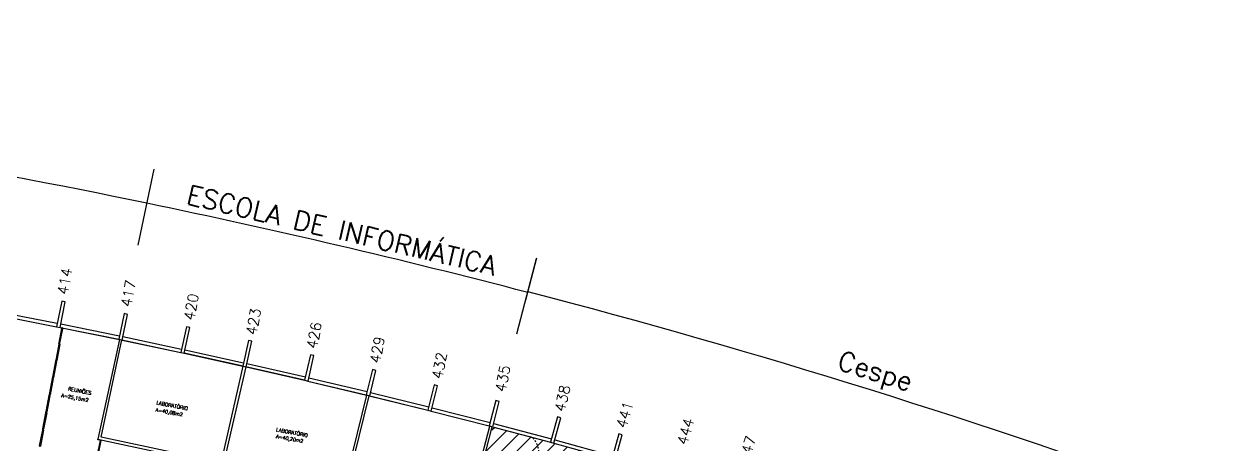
# Model space of a CAD drawing. Extents: x -152 to 150, y 325 to 437.
# Drawn here: x 81.5 to 150, y 412.5 to 436.5 of the extents above; entities that cross this region are included whole.
import ezdxf
from ezdxf.enums import TextEntityAlignment as Align

# ---------------------------------------------------------------- set-up
doc = ezdxf.new("R2010")
doc.units = 0
doc.header["$LTSCALE"] = 0.01
doc.header["$MEASUREMENT"] = 0
doc.header["$PDMODE"] = 98
doc.linetypes.add('HIDDEN', pattern=[0.375, 0.25, -0.125])
doc.linetypes.add('HIDDEN2', pattern=[0.1875, 0.125, -0.0625])
doc.layers.get('0').update_dxf_attribs({"linetype": 'CONTINUOUS'})
doc.layers.get('DEFPOINTS').update_dxf_attribs({"linetype": 'CONTINUOUS'})
for name, color, linetype in [('1', 1, 'CONTINUOUS'), ('ALV', 2, 'CONTINUOUS'), ('AREA', 2, 'CONTINUOUS'), ('DIV', 2, 'CONTINUOUS'), ('DIVISÓRIA', 2, 'CONTINUOUS'), ('ESTR', 3, 'CONTINUOUS'), ('NOPILAR1', 2, 'CONTINUOUS'), ('PROJ', 1, 'HIDDEN2'), ('reboco', 2, 'CONTINUOUS'), ('TEXTO', 2, 'CONTINUOUS'), ('TEXTO-CENTRO-CUSTO', 2, 'CONTINUOUS')]:
    doc.layers.add(name, color=color, linetype=linetype)
doc.styles.add('1', font='romans.shx')
doc.styles.add('NOPILAR', font='simplex.shx', dxfattribs={"height": 0.6})
doc.styles.add('UNB-100', font='simplex.shx', dxfattribs={"height": 3})
doc.dimstyles.new('1-600', dxfattribs={"dimtxt": 1.1, "dimasz": 2.5, "dimexe": 2, "dimexo": 4, "dimgap": 0.2, "dimtad": 1, "dimdec": 0, "dimzin": 4, "dimdsep": 46, "dimlunit": 6, "dimtxsty": '1', "dimblk1": 'NONE', "dimblk2": 'NONE', "dimsah": 1, "dimcen": 0, "dimclrd": 2, "dimclre": 2, "dimclrt": 2, "dimadec": 0, "dimazin": 0, "dimtfac": 1, "dimtdec": 0, "dimtmove": 2, "dimatfit": 3, "dimldrblk": 'NONE', "dimfxl": 0, "dimtolj": 1, "dimtzin": 0, "dimarcsym": 0})

# ---------------------------------------------------------------- blocks, each defined once
blk = doc.blocks.new('PILAR-SSC')
blk.add_lwpolyline([(0, 0), (0, -1.5), (0.2, -1.5), (0.2, 0)], close=True)
blk = doc.blocks.new('*D80')
at = {"layer": 'DEFPOINTS', "color": 0}
for p in [(109.283, 416.867), (108.942, 415.561), (136.449, 413.516), (147.742, 404.866), (147.28, 403.598)]:
    blk.add_point(p, dxfattribs=at)
at = {"layer": 'TEXTO-CENTRO-CUSTO', "color": 2, "lineweight": -2}
for p, q in [((110.295, 420.737), (110.92, 423.131)), ((149.111, 408.625), (149.958, 410.95))]:
    blk.add_line(p, q, dxfattribs=at)
blk.add_arc((0.463, 0.506), 434.821, 69.987, 75.35284, dxfattribs=at)
at = {"layer": 'TEXTO-CENTRO-CUSTO', "color": 2, "insert": (130.264, 416.48), "char_height": 1.1, "attachment_point": 5, "rotation": 342.66992, "style": '1'}
blk.add_mtext('\\A1;Cespe', dxfattribs=at)
blk = doc.blocks.new('_NONE')
at = {"color": 0, "linetype": 'ByBlock'}
blk.add_circle((0, 0), 0.25, dxfattribs=at)
blk = doc.blocks.new('*D84')
at = {"layer": 'DEFPOINTS', "color": 0}
for p in [(47.158, 432.777), (25.872, 428.073), (25.783, 426.576), (87.274, 419.938), (86.97, 418.469)]:
    blk.add_point(p, dxfattribs=at)
at = {"layer": 'TEXTO-CENTRO-CUSTO', "color": 2, "lineweight": -2}
for p, q in [((26.11, 432.066), (26.377, 436.527)), ((88.086, 423.855), (88.99, 428.216))]:
    blk.add_line(p, q, dxfattribs=at)
blk.add_arc((0.361, 0.52), 434.783, 78.29268, 86.58537, dxfattribs=at)
at = {"layer": 'TEXTO-CENTRO-CUSTO', "color": 2, "insert": (57.75, 432.689), "char_height": 1.1, "attachment_point": 5, "rotation": 352.43575, "style": '1'}
blk.add_mtext('\\A1;CPD', dxfattribs=at)
blk = doc.blocks.new('*D85')
at = {"layer": 'DEFPOINTS', "color": 0}
for p in [(95.885, 424.68), (87.274, 419.938), (86.97, 418.469), (108.771, 414.908), (108.392, 413.456)]:
    blk.add_point(p, dxfattribs=at)
at = {"layer": 'TEXTO-CENTRO-CUSTO', "color": 2, "lineweight": -2}
for p, q in [((88.086, 423.855), (88.99, 428.216)), ((109.782, 418.778), (110.907, 423.087))]:
    blk.add_line(p, q, dxfattribs=at)
blk.add_arc((-0.432, -3.306), 438.689, 75.36585, 78.29268, dxfattribs=at)
at = {"layer": 'TEXTO-CENTRO-CUSTO', "color": 2, "insert": (99.735, 424.713), "char_height": 1.1, "attachment_point": 5, "rotation": 346.8285, "style": '1'}
blk.add_mtext('\\A1;ESCOLA DE INFORMÁTICA', dxfattribs=at)
blk = doc.blocks.new('DIVMT-SSC')
for p, q in [((0, 0.005), (0, -0.005)), ((0, -0.005), (0, 0.005)), ((-0.03, -0.03), (-0.03, -0.97)), ((0.006, -0.03), (-0.006, -0.03)), ((-0.005, 0), (0.005, 0)), ((0.005, 0), (-0.005, 0)), ((0.006, -0.02), (0.006, -0.03)), ((0.03, -0.03), (0.03, -0.97)), ((0.03, -0.97), (-0.03, -0.97)), ((-0.006, -0.98), (-0.006, -0.97)), ((-0.006, -0.98), (0.006, -0.98)), ((0.006, -1.001), (-0.006, -1.001)), ((0.005, -0.97), (-0.005, -0.97)), ((0, -0.994), (0, -1.007)), ((0, -1.02), (0, -1.021)), ((0.006, -0.98), (0.006, -0.97))]:
    blk.add_line(p, q)
blk.add_lwpolyline([(0.006, -0.02), (-0.006, -0.02), (0.006, -0.02), (0.006, -0.03), (0.03, -0.03), (0.03, -0.008), (0.02, -0.008), (0.02, 0.008), (0.03, 0.008), (0.03, 0.03), (0.006, 0.03), (0.006, 0.02), (-0.006, 0.02), (-0.006, 0.03), (-0.03, 0.03), (-0.03, 0.008), (-0.02, 0.008), (-0.02, -0.008), (-0.03, -0.008), (-0.03, -0.03), (-0.006, -0.03), (-0.006, -0.02), (-0.006, -0.03)])
blk = doc.blocks.new('MTT-SSC')
for p, q in [((-0.006, 0.03), (-0.03, 0.03)), ((-0.03, 0.008), (-0.03, 0.03)), ((-0.03, 0.008), (-0.02, 0.008)), ((-0.02, -0.008), (-0.02, 0.008)), ((-0.006, 0.0205), (-0.006, 0.03)), ((0.006, 0.0205), (-0.006, 0.0205)), ((0.0051, 0), (-0.0051, 0)), ((-0.0051, 0), (0.0051, 0)), ((0, -0.0051), (0, 0.0051)), ((0, 0.0051), (0, -0.0051)), ((0.006, 0.0205), (0.006, 0.03)), ((0.006, 0.03), (0.03, 0.03)), ((0.02, -0.008), (0.02, 0.008)), ((0.03, 0.008), (0.02, 0.008)), ((0.03, 0.008), (0.03, 0.03)), ((-0.03, -0.008), (-0.02, -0.008)), ((-0.03, -0.008), (-0.03, -0.03)), ((-0.03, -0.03), (-0.006, -0.03)), ((-0.03, -0.03), (-0.009, -0.03)), ((-0.009, -0.03), (-0.027, -0.03)), ((-0.006, -0.0205), (-0.006, -0.03)), ((-0.006, -0.0205), (-0.006, -0.03)), ((0.006, -0.0205), (-0.006, -0.0205)), ((-0.006, -0.0205), (0.006, -0.0205)), ((0.006, -0.0205), (0.006, -0.03)), ((0.006, -0.0205), (0.006, -0.03)), ((0.03, -0.03), (0.006, -0.03)), ((0.03, -0.008), (0.02, -0.008)), ((0.03, -0.008), (0.03, -0.03))]:
    blk.add_line(p, q)

msp = doc.modelspace()

# ---------------------------------------------------------------- hatches: boundary and pattern name
at = {"layer": '1'}
h = msp.add_hatch(dxfattribs=at)
h.set_pattern_fill('ANSI31', color=256, scale=5, style=0)
h.paths.add_polyline_path([(108.392, 413.456), (122.39, 409.542), (129.319, 407.349), (136.208, 405.039), (143.116, 402.783), (146.343, 401.608), (141.258, 387.564), (124.919, 393.108), (121.543, 394.228), (114.822, 396.233), (108.067, 398.123), (104.587, 398.982)])

# ---------------------------------------------------------------- linework, layer by layer
at = {"layer": 'ALV'}
for p, q in [((80.035, 419.845), (83.406, 419.191)), ((80.073, 420.041), (83.444, 419.387)), ((83.602, 419.152), (86.968, 418.47)), ((83.642, 419.348), (87.007, 418.666)), ((87.164, 418.429), (90.523, 417.718)), ((87.205, 418.625), (90.564, 417.914)), ((90.718, 417.676), (94.072, 416.936)), ((90.761, 417.871), (94.115, 417.132)), ((94.267, 416.892), (97.614, 416.124)), ((94.311, 417.087), (97.658, 416.319)), ((97.808, 416.079), (101.148, 415.282)), ((97.855, 416.273), (101.195, 415.477)), ((101.391, 415.429), (104.724, 414.604)), ((101.343, 415.235), (104.676, 414.41)), ((104.87, 414.361), (108.196, 413.508)), ((104.92, 414.555), (108.246, 413.701)), ((104.587, 398.982), (108.368, 413.463)), ((105.239, 402.073), (108.223, 413.501)), ((108.39, 413.457), (111.708, 412.575)), ((108.441, 413.65), (111.76, 412.769)), ((111.954, 412.716), (115.266, 411.806)), ((111.901, 412.523), (115.213, 411.613))]:
    msp.add_line(p, q, dxfattribs=at)
at = {"layer": 'DIV'}
for p, q in [((83.694, 419.081), (83.537, 418.259)), ((83.598, 418.248), (83.753, 419.07)), ((83.411, 417.265), (83.352, 417.277))]:
    msp.add_line(p, q, dxfattribs=at)
at = {"layer": 'DIVISÓRIA'}
for points in [[(85.912, 412.679), (85.941, 412.672), (85.549, 410.795), (85.521, 410.801)], [(85.941, 412.672), (85.765, 412.71), (85.775, 412.757), (85.951, 412.719)]]:
    msp.add_lwpolyline(points, close=True, dxfattribs=at)
at = {"layer": 'PROJ', "linetype": 'HIDDEN', "ltscale": 2}
msp.add_ellipse((108.639, 405.58), major_axis=(-1.907, -7.306), ratio=0.225323, start_param=0.195228, end_param=3.141593, dxfattribs=at)
at = {"layer": 'reboco'}
for points in [[(83.602, 419.152), (87, 418.463), (85.775, 412.757), (91.915, 411.438), (91.948, 411.583), (85.955, 412.872), (87.147, 418.433), (90.523, 417.718)], [(97.614, 416.124), (94.239, 416.899), (92.975, 411.355), (93.072, 411.332), (93.038, 411.185), (92.697, 411.263), (92.731, 411.41), (92.829, 411.388), (94.093, 416.932), (90.718, 417.676)], [(97.808, 416.079), (101.17, 415.277), (99.812, 409.754), (93.855, 411.151), (93.82, 411.005), (99.922, 409.574), (101.316, 415.241), (104.676, 414.41)]]:
    msp.add_lwpolyline(points, dxfattribs=at)

# ---------------------------------------------------------------- block references
at = {"layer": 'DIV'}
for name, p, rotation in [('MTT-SSC', (83.727, 419.096), 79.44095282498247), ('DIVMT-SSC', (83.563, 418.224), 349.196367064957), ('DIVMT-SSC', (83.376, 417.241), 349.196367064957), ('DIVMT-SSC', (83.188, 416.258), 349.196367064957), ('DIVMT-SSC', (83, 415.275), 349.196367064957), ('DIVMT-SSC', (82.813, 414.292), 349.196367064957), ('DIVMT-SSC', (82.625, 413.309), 349.196367064957)]:
    msp.add_blockref(name, p, dxfattribs=dict(at, rotation=rotation))
at = {"layer": 'ESTR'}
for p, rotation in [((83.7, 420.662), 348.7804878048768), ((87.274, 419.938), 348.2926829268277), ((90.842, 419.184), 347.8048780487799), ((94.403, 418.399), 347.3170731707329), ((97.958, 417.584), 346.829268292683), ((101.505, 416.739), 346.3414634146332), ((105.045, 415.864), 345.8536585365851), ((108.578, 414.958), 345.3658536585355), ((112.102, 414.023), 344.8780487804866), ((115.619, 413.057), 344.3902439024403)]:
    msp.add_blockref('PILAR-SSC', p, dxfattribs=dict(at, rotation=rotation))

# ---------------------------------------------------------------- texts
at = {"layer": 'AREA', "style": 'UNB-100'}
for s, p in [('A=25,15m2', (84.438, 415.024)), ('A=40,08m2', (89.84, 414.198)), ('A=40,20m2', (96.743, 412.68))]:
    msp.add_text(s, height=0.2, rotation=349.71888, dxfattribs=at).set_placement(p, align=Align.CENTER)
at = {"layer": 'NOPILAR1', "style": 'NOPILAR'}
for s, rotation, p in [('414', 79.54148, (84.031, 420.979)), ('417', 79.54148, (87.675, 420.277)), ('420', 79.54148, (91.276, 419.512)), ('423', 79.54148, (94.843, 418.668)), ('426', 79.54148, (98.316, 417.883)), ('429', 79.54148, (101.93, 417.053)), ('432', 79.54148, (105.495, 416.149)), ('435', 79.54148, (109.126, 415.409)), ('438', 77.38322, (112.513, 414.267)), ('441', 73.95886, (116.037, 413.332)), ('444', 73.95886, (119.524, 412.368)), ('447', 73.95886, (123.061, 411.353))]:
    msp.add_text(s, height=0.6, rotation=rotation, dxfattribs=at).set_placement(p)
at = {"layer": 'TEXTO', "style": 'UNB-100'}
for s, height, p in [('REUNIÕES ', 0.2075, (84.781, 415.403)), ('LABORATÓRIO', 0.20751, (90.004, 414.572)), ('LABORATÓRIO', 0.20751, (96.876, 413.03))]:
    msp.add_text(s, height=height, rotation=349.36065, dxfattribs=at).set_placement(p, align=Align.CENTER)

# ---------------------------------------------------------------- dimensions: what is measured, and where the dimension line sits
at = {"layer": 'TEXTO-CENTRO-CUSTO'}
for base, line1, line2, text, picture, middle in [((47.158, 432.777), ((87.274, 419.938), (86.97, 418.469)), ((25.872, 428.073), (25.783, 426.576)), 'CPD', '*D84', (57.75, 432.689)), ((95.885, 424.68), ((108.392, 413.456), (108.771, 414.908)), ((87.274, 419.938), (86.97, 418.469)), 'ESCOLA DE INFORMÁTICA', '*D85', (99.735, 424.713))]:
    dim = msp.add_angular_dim_2l(base=base, line1=line1, line2=line2, text=text, dimstyle='1-600', override={"dimazin": 1}, dxfattribs=at)
    dim.commit()
    dim.dimension.update_dxf_attribs({"geometry": picture, "text_midpoint": middle, "dimtype": 162})
dim = msp.add_angular_dim_2l(base=(136.449, 413.516), line1=((108.942, 415.561), (109.283, 416.867)), line2=((147.28, 403.598), (147.742, 404.866)), text='Cespe', dimstyle='1-600', override={"dimazin": 1}, dxfattribs=at)
dim.commit()
dim.dimension.update_dxf_attribs({"geometry": '*D80', "text_midpoint": (130.264, 416.48)})

doc.saveas('drawing.dxf')
